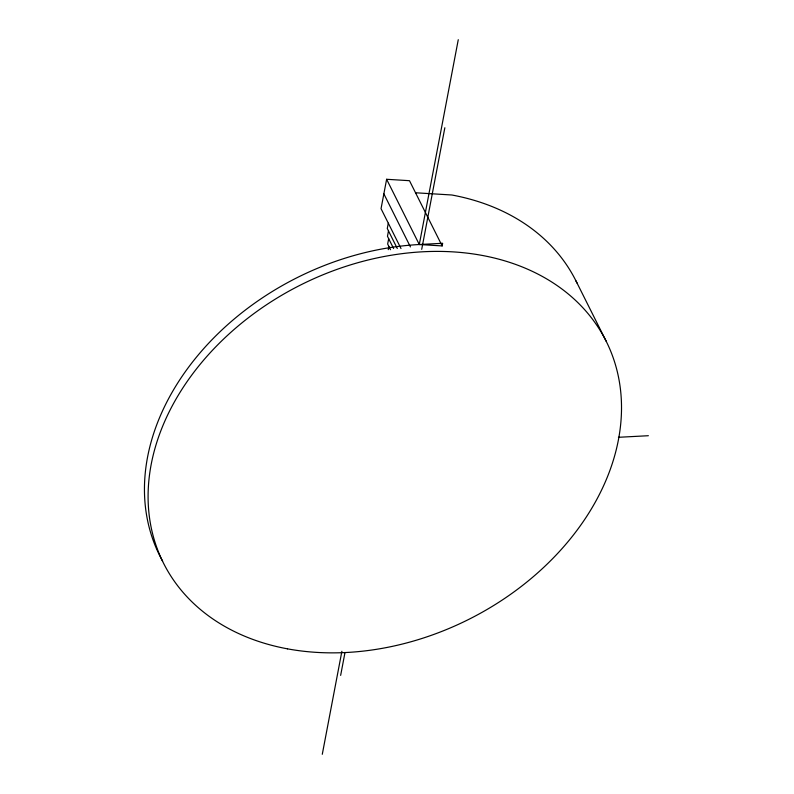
<?xml version="1.0" encoding="UTF-8"?>
<svg xmlns="http://www.w3.org/2000/svg" width="794" height="794" viewBox="0 0 794 794"><rect width="100%" height="100%" fill="white"/><g stroke="black" fill="none" stroke-linecap="round" stroke-linejoin="round"><path stroke-width="1.19" d="M162.611 561.12A247.599 187.156 -26.6 0 1 195.493 358.312A247.599 187.156 -26.6 0 1 419.292 244.522L442.159 245.922L409.486 180.695L386.628 179.285L381.041 208.673L401 248.532M388.296 223.174L387.283 228.513L397.288 248.502M388.484 230.925L387.472 236.275L393.606 248.522M388.683 238.686L387.661 244.026L390.509 249.703M388.266 249.653L388.871 246.448M322.285 754.3L341.886 651.288M442.159 245.922L442.655 243.282L419.292 244.522L458.267 39.7M340.646 675.386L345.003 652.47M421.713 249.346L444.848 127.745M618.417 437.296L648.37 435.717M415.54 192.773L451.846 194.996A247.599 187.156 -26.6 0 1 577.01 283.031M575.948 280.858L606.189 341.251M386.628 179.285L419.292 244.522M383.859 193.845L410.429 246.914M287.507 648.847A247.599 187.156 -26.6 0 0 620.332 388.345A247.599 187.156 -26.6 0 0 246.557 319.178A247.599 187.156 -26.6 0 0 287.507 648.847"/></g></svg>
